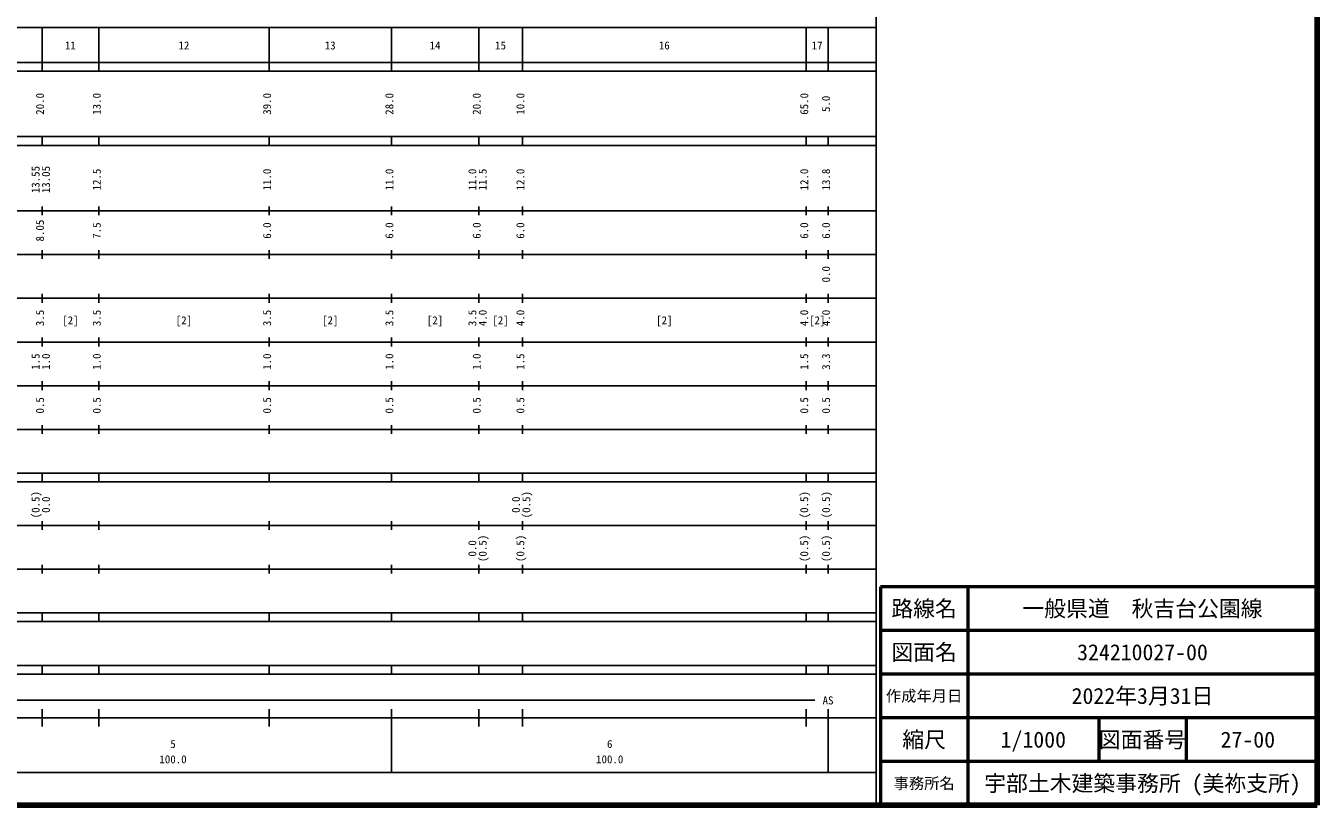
# Model space of a CAD drawing. Units: millimetres on the paper, enlarged 1000 times. Extents: x 40000 to 680000, y 20000 to 380000.
# Drawn here: x 384296 to 680000, y 20000 to 198357 of the extents above; entities that cross this region are included whole.
import ezdxf
from ezdxf.enums import TextEntityAlignment as Align

# ---------------------------------------------------------------- set-up
doc = ezdxf.new("R2010")
doc.units = ezdxf.units.MM
doc.header["$LTSCALE"] = 1000
for name, color, linetype, lineweight in [('M-TTL', 2, 'Continuous', 140), ('M-TTL-BAND', 7, 'Continuous', 25), ('M-TTL-FRAM', 2, 'Continuous', 50), ('M-TTL-LINE', 7, 'Continuous', 50)]:
    doc.layers.add(name, color=color, linetype=linetype, lineweight=lineweight)
doc.layers.add('M-TTL-TXT', color=7, linetype='Continuous')
doc.styles.add('ＭＳ ゴシック', font='')
doc.styles.get('ＭＳ ゴシック').set_extended_font_data('MS Gothic')

msp = doc.modelspace()

# ---------------------------------------------------------------- linework, layer by layer
at = {"layer": 'M-TTL'}
for p, q in [((680000, 20000), (680000, 380000)), ((40000, 20000), (680000, 20000))]:
    msp.add_line(p, q, dxfattribs=at)
at = {"layer": 'M-TTL-BAND'}
for p, q in [((579000, 20000), (579000, 370000)), ((68000, 198000), (579000, 198000)), ((388000, 188000), (388000, 198000)), ((401000, 188000), (401000, 198000)), ((440000, 188000), (440000, 198000)), ((468000, 188000), (468000, 198000)), ((488000, 188000), (488000, 198000)), ((498000, 188000), (498000, 198000)), ((563000, 188000), (563000, 198000)), ((568000, 188000), (568000, 198000)), ((40000, 190000), (579000, 190000)), ((40000, 188000), (579000, 188000)), ((40000, 173000), (579000, 173000)), ((388000, 171000), (388000, 173000)), ((401000, 171000), (401000, 173000)), ((440000, 171000), (440000, 173000)), ((468000, 171000), (468000, 173000)), ((488000, 171000), (488000, 173000)), ((498000, 171000), (498000, 173000)), ((563000, 171000), (563000, 173000)), ((568000, 171000), (568000, 173000)), ((40000, 171000), (579000, 171000)), ((388000, 155000), (388000, 157000)), ((401000, 155000), (401000, 157000)), ((440000, 155000), (440000, 157000)), ((468000, 155000), (468000, 157000)), ((488000, 155000), (488000, 157000)), ((498000, 155000), (498000, 157000)), ((563000, 155000), (563000, 157000)), ((568000, 155000), (568000, 157000)), ((40000, 156000), (579000, 156000)), ((46000, 146000), (579000, 146000)), ((388000, 145000), (388000, 147000)), ((401000, 145000), (401000, 147000)), ((440000, 145000), (440000, 147000)), ((468000, 145000), (468000, 147000)), ((488000, 145000), (488000, 147000)), ((498000, 145000), (498000, 147000)), ((563000, 145000), (563000, 147000)), ((568000, 145000), (568000, 147000)), ((388000, 135000), (388000, 137000)), ((401000, 135000), (401000, 137000)), ((440000, 135000), (440000, 137000)), ((468000, 135000), (468000, 137000)), ((488000, 135000), (488000, 137000)), ((498000, 135000), (498000, 137000)), ((563000, 135000), (563000, 137000)), ((568000, 135000), (568000, 137000)), ((52000, 136000), (579000, 136000)), ((46000, 126000), (579000, 126000)), ((388000, 125000), (388000, 127000)), ((401000, 125000), (401000, 127000)), ((440000, 125000), (440000, 127000)), ((468000, 125000), (468000, 127000)), ((488000, 125000), (488000, 127000)), ((498000, 125000), (498000, 127000)), ((563000, 125000), (563000, 127000)), ((568000, 125000), (568000, 127000)), ((52000, 116000), (579000, 116000)), ((388000, 115000), (388000, 117000)), ((401000, 115000), (401000, 117000)), ((440000, 115000), (440000, 117000)), ((468000, 115000), (468000, 117000)), ((488000, 115000), (488000, 117000)), ((498000, 115000), (498000, 117000)), ((563000, 115000), (563000, 117000)), ((568000, 115000), (568000, 117000)), ((388000, 105000), (388000, 107000)), ((401000, 105000), (401000, 107000)), ((440000, 105000), (440000, 107000)), ((468000, 105000), (468000, 107000)), ((488000, 105000), (488000, 107000)), ((498000, 105000), (498000, 107000)), ((563000, 105000), (563000, 107000)), ((568000, 105000), (568000, 107000)), ((46000, 106000), (579000, 106000)), ((40000, 96000), (579000, 96000)), ((388000, 94000), (388000, 96000)), ((401000, 94000), (401000, 96000)), ((440000, 94000), (440000, 96000)), ((468000, 94000), (468000, 96000)), ((488000, 94000), (488000, 96000)), ((498000, 94000), (498000, 96000)), ((563000, 94000), (563000, 96000)), ((568000, 94000), (568000, 96000)), ((40000, 94000), (579000, 94000)), ((49000, 84000), (579000, 84000)), ((388000, 83000), (388000, 85000)), ((401000, 83000), (401000, 85000)), ((440000, 83000), (440000, 85000)), ((468000, 83000), (468000, 85000)), ((488000, 83000), (488000, 85000)), ((498000, 83000), (498000, 85000)), ((563000, 83000), (563000, 85000)), ((568000, 83000), (568000, 85000)), ((40000, 74000), (579000, 74000)), ((388000, 73000), (388000, 75000)), ((401000, 73000), (401000, 75000)), ((440000, 73000), (440000, 75000)), ((468000, 73000), (468000, 75000)), ((488000, 73000), (488000, 75000)), ((498000, 73000), (498000, 75000)), ((563000, 73000), (563000, 75000)), ((568000, 73000), (568000, 75000)), ((40000, 64000), (579000, 64000)), ((388000, 62000), (388000, 64000)), ((401000, 62000), (401000, 64000)), ((440000, 62000), (440000, 64000)), ((468000, 62000), (468000, 64000)), ((488000, 62000), (488000, 64000)), ((498000, 62000), (498000, 64000)), ((563000, 62000), (563000, 64000)), ((568000, 62000), (568000, 64000)), ((40000, 62000), (579000, 62000)), ((40000, 52000), (579000, 52000)), ((388000, 50000), (388000, 52000)), ((401000, 50000), (401000, 52000)), ((440000, 50000), (440000, 52000)), ((468000, 50000), (468000, 52000)), ((488000, 50000), (488000, 52000)), ((498000, 50000), (498000, 52000)), ((563000, 50000), (563000, 52000)), ((568000, 50000), (568000, 52000)), ((40000, 50000), (579000, 50000)), ((71000, 44000), (565000, 44000)), ((388000, 38000), (388000, 42000)), ((401000, 38000), (401000, 42000)), ((440000, 38000), (440000, 42000)), ((468000, 27500), (468000, 42000)), ((488000, 38000), (488000, 42000)), ((498000, 38000), (498000, 42000)), ((563000, 38000), (563000, 42000)), ((568000, 27500), (568000, 42000)), ((40000, 40000), (579000, 40000)), ((68000, 27500), (579000, 27500))]:
    msp.add_line(p, q, dxfattribs=at)
at = {"layer": 'M-TTL-FRAM'}
for p, q in [((680000, 70000), (580000, 70000)), ((580000, 70000), (580000, 20000))]:
    msp.add_line(p, q, dxfattribs=at)
at = {"layer": 'M-TTL-LINE'}
for p, q in [((600000, 70000), (600000, 20000)), ((680000, 60000), (580000, 60000)), ((680000, 50000), (580000, 50000)), ((680000, 40000), (580000, 40000)), ((630000, 40000), (630000, 30000)), ((650000, 40000), (650000, 30000)), ((680000, 30000), (580000, 30000))]:
    msp.add_line(p, q, dxfattribs=at)

# ---------------------------------------------------------------- texts
at = {"layer": 'M-TTL-BAND', "style": 'ＭＳ ゴシック'}
for s, p in [('11', (394500, 192405)), ('12', (420500, 192405)), ('13', (454000, 192405)), ('14', (478000, 192405)), ('15', (493000, 192405)), ('16', (530500, 192405)), ('17', (565500, 192405)), ('[2]', (394500, 129500)), ('[2]', (420500, 129500)), ('[2]', (454000, 129500)), ('[2]', (478000, 129500)), ('[2]', (493000, 129500)), ('[2]', (530500, 129500)), ('[2]', (565500, 129500)), ('AS', (568000, 42500)), ('5', (418000, 32523)), ('6', (518000, 32523)), ('100.0', (418000, 29033)), ('100.0', (518000, 29033))]:
    msp.add_text(s, height=1833, dxfattribs=at).set_placement(p, align=Align.BOTTOM_CENTER)
for s, p in [('20.0', (389000, 180500)), ('13.0', (402000, 180500)), ('39.0', (441000, 180500)), ('28.0', (469000, 180500)), ('20.0', (489000, 180500)), ('10.0', (499000, 180500)), ('65.0', (564000, 180500)), ('5.0', (569000, 180500)), ('13.55', (388000, 163174)), ('13.05', (390370, 163174)), ('12.5', (402000, 163174)), ('11.0', (441000, 163174)), ('11.0', (469000, 163174)), ('11.0', (488000, 163174)), ('11.5', (490370, 163174)), ('12.0', (499000, 163174)), ('12.0', (564000, 163174)), ('13.8', (569000, 163174)), ('8.05', (389000, 151500)), ('7.5', (402000, 151500)), ('6.0', (441000, 151500)), ('6.0', (469000, 151500)), ('6.0', (489000, 151500)), ('6.0', (499000, 151500)), ('6.0', (564000, 151500)), ('6.0', (569000, 151500)), ('0.0', (569000, 141500)), ('3.5', (389000, 131500)), ('3.5', (402000, 131500)), ('3.5', (441000, 131500)), ('3.5', (469000, 131500)), ('3.5', (488000, 131500)), ('4.0', (490370, 131500)), ('4.0', (499000, 131500)), ('4.0', (564000, 131500)), ('4.0', (569000, 131500)), ('1.5', (388000, 121500)), ('1.0', (390370, 121500)), ('1.0', (402000, 121500)), ('1.0', (441000, 121500)), ('1.0', (469000, 121500)), ('1.0', (489000, 121500)), ('1.5', (499000, 121500)), ('1.5', (564000, 121500)), ('3.3', (569000, 121500)), ('0.5', (389000, 111500)), ('0.5', (402000, 111500)), ('0.5', (441000, 111500)), ('0.5', (469000, 111500)), ('0.5', (489000, 111500)), ('0.5', (499000, 111500)), ('0.5', (564000, 111500)), ('0.5', (569000, 111500)), ('(0.5)', (388000, 88764)), ('0.0', (390370, 88764)), ('0.0', (498000, 88764)), ('(0.5)', (500370, 88764)), ('(0.5)', (564000, 88764)), ('(0.5)', (569000, 88764)), ('0.0', (488000, 78764)), ('(0.5)', (490370, 78764)), ('(0.5)', (499000, 78764)), ('(0.5)', (564000, 78764)), ('(0.5)', (569000, 78764))]:
    msp.add_text(s, height=1833, rotation=90, dxfattribs=at).set_placement(p, align=Align.BOTTOM_CENTER)
at = {"layer": 'M-TTL-TXT', "style": 'ＭＳ ゴシック'}
for s, height, p in [('路線名', 3666, (590000, 65000)), ('路線名', 3666, (590000, 65000)), ('一般県道\u3000秋吉台公園線', 3666, (640000, 65000)), ('図面名', 3666, (590000, 55000)), ('図面名', 3666, (590000, 55000)), ('324210027-00', 3666, (640000, 55000)), ('2022年3月31日', 3666, (640000, 45000)), ('作成年月日', 2566, (590000, 45000)), ('作成年月日', 2566, (590000, 45000)), ('縮尺', 3666, (590000, 35000)), ('縮尺', 3666, (590000, 35000)), ('1/1000', 3666, (615000, 35000)), ('図面番号', 3666, (640000, 35000)), ('図面番号', 3666, (640000, 35000)), ('27-00', 3666, (664125, 35000)), ('事務所名', 2566, (590000, 25000)), ('事務所名', 2566, (590000, 25000)), ('宇部土木建築事務所 (美祢支所)', 3666, (640000, 25000))]:
    msp.add_text(s, height=height, dxfattribs=at).set_placement(p, align=Align.MIDDLE_CENTER)

doc.saveas('drawing.dxf')
